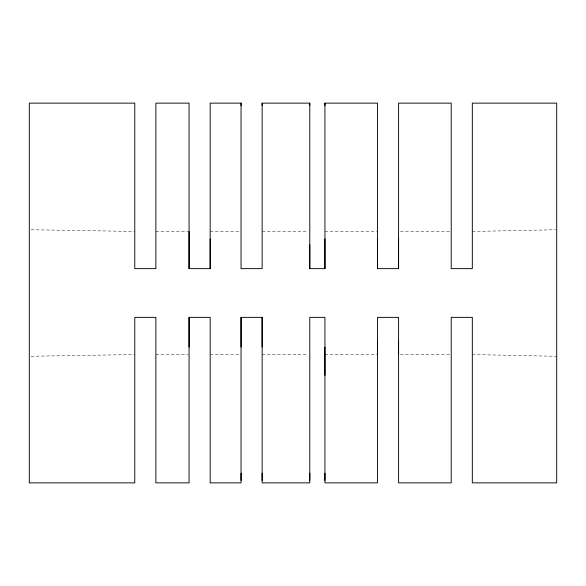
<?xml version="1.0" encoding="UTF-8"?>
<svg xmlns="http://www.w3.org/2000/svg" width="586" height="586" viewBox="0 0 586 586"><rect width="100%" height="100%" fill="white"/><g stroke="black" fill="none" stroke-linecap="round" stroke-linejoin="round"><path stroke-width="0.44" stroke-dasharray="2.93 2.2" d="M472.316 231.455L555.792 229.734M31.117 356.259L134.78 354.545M155.876 231.455L188.165 231.455M210.162 231.455L240.135 231.455M262.14 231.455L307.987 231.455M324.944 231.455L376.578 231.455M400.399 231.455L451.22 231.455M155.876 354.545L188.165 354.545M210.162 354.545L240.135 354.545M262.14 354.545L307.987 354.545M324.944 354.545L376.578 354.545M400.399 354.545L451.22 354.545M31.117 229.741L134.78 231.455M472.316 354.545L556.7 356.288"/><path stroke-width="0.88" d="M189.066 347.088L189.066 317.363L210.162 317.363L210.162 482.864L241.044 482.864L241.044 317.363L262.14 317.363L262.14 482.864L309.782 482.864L309.782 317.363L324.944 317.363L324.944 482.864L377.487 482.864L377.487 317.363L398.583 317.363L398.583 482.864L451.22 482.864L451.22 317.363L472.316 317.363L472.316 482.864L556.7 482.864L556.7 103.136L472.316 103.136L472.316 268.637L451.22 268.637L451.22 103.136L398.583 103.136L398.583 268.637L377.487 268.637L377.487 103.136L324.944 103.136L324.944 105.568M210.162 238.912L210.162 268.637L189.066 268.637L189.066 231.455M241.044 480.432L241.044 473.202M241.044 347.088L241.044 317.363M241.044 105.568L241.044 103.136L210.162 103.136L210.162 268.637M262.14 480.432L262.14 473.202M262.14 347.088L262.14 317.363M262.14 105.568L262.14 103.136L309.782 103.136L309.782 268.637L324.944 268.637L324.944 238.912M309.782 480.432L309.782 473.202M309.782 268.637L309.782 244.816M309.782 105.568L309.782 103.136M324.944 480.432L324.944 473.202M324.944 375.428L324.944 347.088M377.487 354.545L377.487 341.184M377.487 268.637L377.487 238.912M398.583 354.545L398.583 341.184M398.583 268.637L398.583 238.912M324.944 103.136L324.944 268.637M262.14 103.136L262.14 268.637L241.044 268.637L241.044 103.136M189.066 268.637L189.066 103.136L155.876 103.136L155.876 268.637L134.78 268.637L134.78 103.136L29.3 103.136L29.3 482.864L134.78 482.864L134.78 317.363L155.876 317.363L155.876 482.864L189.066 482.864L189.066 317.363"/></g></svg>
